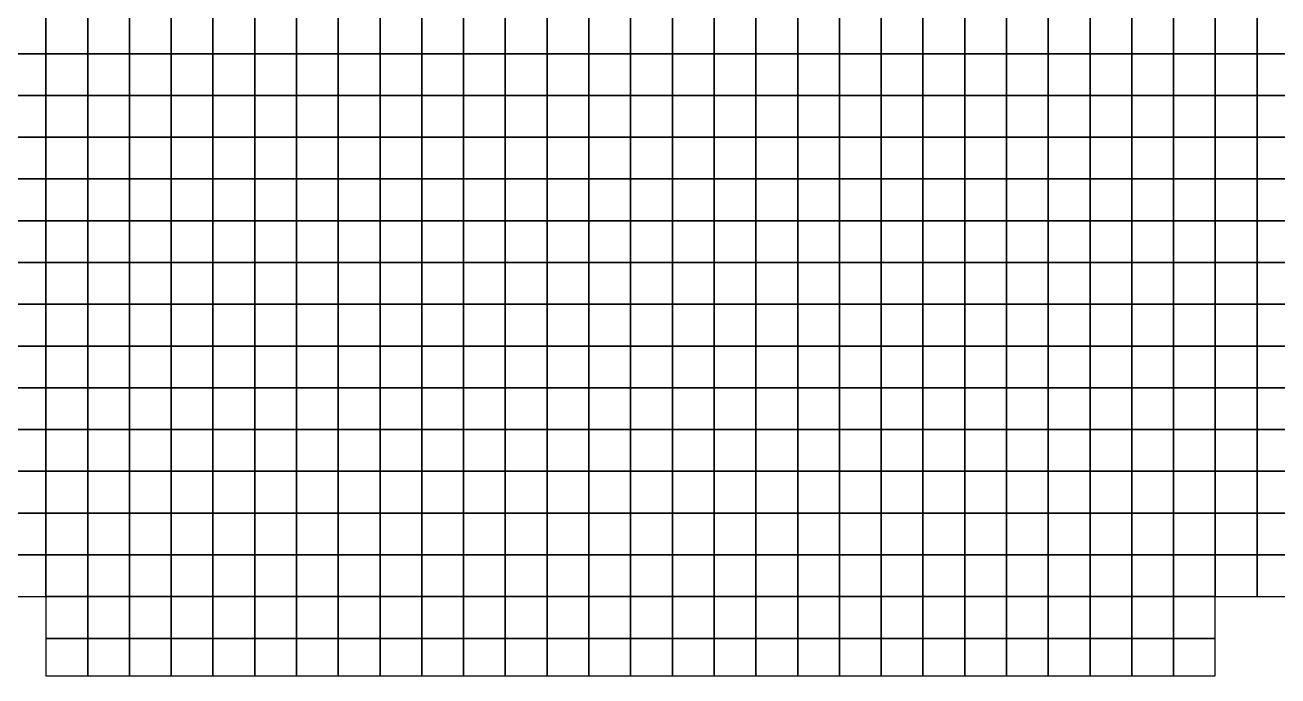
# Model space of a CAD drawing. Extents: x -2.8 to 74.5, y -0.2 to 18.4.
# Drawn here: x 42.57 to 48.57, y -0.18 to 2.94 of the extents above; entities that cross this region are included whole.
import ezdxf

# ---------------------------------------------------------------- set-up
doc = ezdxf.new("R2010")
doc.units = 0
doc.header["$MEASUREMENT"] = 0
doc.layers.add('layer_elements', color=7, linetype='Continuous')

msp = doc.modelspace()

# ---------------------------------------------------------------- linework, layer by layer
at = {"layer": 'layer_elements', "color": 171, "true_color": 0x8080ff}
for points in [[(42.47, 2.8), (42.67, 2.8), (42.67, 3), (42.47, 3)], [(42.67, 2.8), (42.87, 2.8), (42.87, 3), (42.67, 3)], [(42.87, 2.8), (43.07, 2.8), (43.07, 3), (42.87, 3)], [(43.07, 2.8), (43.27, 2.8), (43.27, 3), (43.07, 3)], [(43.27, 2.8), (43.47, 2.8), (43.47, 3), (43.27, 3)], [(43.47, 2.8), (43.67, 2.8), (43.67, 3), (43.47, 3)], [(43.67, 2.8), (43.87, 2.8), (43.87, 3), (43.67, 3)], [(43.87, 2.8), (44.07, 2.8), (44.07, 3), (43.87, 3)], [(44.07, 2.8), (44.27, 2.8), (44.27, 3), (44.07, 3)], [(44.27, 2.8), (44.47, 2.8), (44.47, 3), (44.27, 3)], [(44.47, 2.8), (44.67, 2.8), (44.67, 3), (44.47, 3)], [(44.67, 2.8), (44.87, 2.8), (44.87, 3), (44.67, 3)], [(44.87, 2.8), (45.07, 2.8), (45.07, 3), (44.87, 3)], [(45.07, 2.8), (45.27, 2.8), (45.27, 3), (45.07, 3)], [(45.27, 2.8), (45.47, 2.8), (45.47, 3), (45.27, 3)], [(45.47, 2.8), (45.67, 2.8), (45.67, 3), (45.47, 3)], [(45.67, 2.8), (45.87, 2.8), (45.87, 3), (45.67, 3)], [(45.87, 2.8), (46.07, 2.8), (46.07, 3), (45.87, 3)], [(46.07, 2.8), (46.27, 2.8), (46.27, 3), (46.07, 3)], [(46.27, 2.8), (46.47, 2.8), (46.47, 3), (46.27, 3)], [(46.47, 2.8), (46.67, 2.8), (46.67, 3), (46.47, 3)], [(46.67, 2.8), (46.87, 2.8), (46.87, 3), (46.67, 3)], [(46.87, 2.8), (47.07, 2.8), (47.07, 3), (46.87, 3)], [(47.07, 2.8), (47.27, 2.8), (47.27, 3), (47.07, 3)], [(47.27, 2.8), (47.47, 2.8), (47.47, 3), (47.27, 3)], [(47.47, 2.8), (47.67, 2.8), (47.67, 3), (47.47, 3)], [(47.67, 2.8), (47.87, 2.8), (47.87, 3), (47.67, 3)], [(47.87, 2.8), (48.07, 2.8), (48.07, 3), (47.87, 3)], [(48.07, 2.8), (48.27, 2.8), (48.27, 3), (48.07, 3)], [(48.27, 2.8), (48.47, 2.8), (48.47, 3), (48.27, 3)], [(48.47, 2.8), (48.67, 2.8), (48.67, 3), (48.47, 3)], [(42.47, 2.6), (42.67, 2.6), (42.67, 2.8), (42.47, 2.8)], [(42.67, 2.6), (42.87, 2.6), (42.87, 2.8), (42.67, 2.8)], [(42.87, 2.6), (43.07, 2.6), (43.07, 2.8), (42.87, 2.8)], [(43.07, 2.6), (43.27, 2.6), (43.27, 2.8), (43.07, 2.8)], [(43.27, 2.6), (43.47, 2.6), (43.47, 2.8), (43.27, 2.8)], [(43.47, 2.6), (43.67, 2.6), (43.67, 2.8), (43.47, 2.8)], [(43.67, 2.6), (43.87, 2.6), (43.87, 2.8), (43.67, 2.8)], [(43.87, 2.6), (44.07, 2.6), (44.07, 2.8), (43.87, 2.8)], [(44.07, 2.6), (44.27, 2.6), (44.27, 2.8), (44.07, 2.8)], [(44.27, 2.6), (44.47, 2.6), (44.47, 2.8), (44.27, 2.8)], [(44.47, 2.6), (44.67, 2.6), (44.67, 2.8), (44.47, 2.8)], [(44.67, 2.6), (44.87, 2.6), (44.87, 2.8), (44.67, 2.8)], [(44.87, 2.6), (45.07, 2.6), (45.07, 2.8), (44.87, 2.8)], [(45.07, 2.6), (45.27, 2.6), (45.27, 2.8), (45.07, 2.8)], [(45.27, 2.6), (45.47, 2.6), (45.47, 2.8), (45.27, 2.8)], [(45.47, 2.6), (45.67, 2.6), (45.67, 2.8), (45.47, 2.8)], [(45.67, 2.6), (45.87, 2.6), (45.87, 2.8), (45.67, 2.8)], [(45.87, 2.6), (46.07, 2.6), (46.07, 2.8), (45.87, 2.8)], [(46.07, 2.6), (46.27, 2.6), (46.27, 2.8), (46.07, 2.8)], [(46.27, 2.6), (46.47, 2.6), (46.47, 2.8), (46.27, 2.8)], [(46.47, 2.6), (46.67, 2.6), (46.67, 2.8), (46.47, 2.8)], [(46.67, 2.6), (46.87, 2.6), (46.87, 2.8), (46.67, 2.8)], [(46.87, 2.6), (47.07, 2.6), (47.07, 2.8), (46.87, 2.8)], [(47.07, 2.6), (47.27, 2.6), (47.27, 2.8), (47.07, 2.8)], [(47.27, 2.6), (47.47, 2.6), (47.47, 2.8), (47.27, 2.8)], [(47.47, 2.6), (47.67, 2.6), (47.67, 2.8), (47.47, 2.8)], [(47.67, 2.6), (47.87, 2.6), (47.87, 2.8), (47.67, 2.8)], [(47.87, 2.6), (48.07, 2.6), (48.07, 2.8), (47.87, 2.8)], [(48.07, 2.6), (48.27, 2.6), (48.27, 2.8), (48.07, 2.8)], [(48.27, 2.6), (48.47, 2.6), (48.47, 2.8), (48.27, 2.8)], [(48.47, 2.6), (48.67, 2.6), (48.67, 2.8), (48.47, 2.8)], [(42.47, 2.4), (42.67, 2.4), (42.67, 2.6), (42.47, 2.6)], [(42.67, 2.4), (42.87, 2.4), (42.87, 2.6), (42.67, 2.6)], [(42.87, 2.4), (43.07, 2.4), (43.07, 2.6), (42.87, 2.6)], [(43.07, 2.4), (43.27, 2.4), (43.27, 2.6), (43.07, 2.6)], [(43.27, 2.4), (43.47, 2.4), (43.47, 2.6), (43.27, 2.6)], [(43.47, 2.4), (43.67, 2.4), (43.67, 2.6), (43.47, 2.6)], [(43.67, 2.4), (43.87, 2.4), (43.87, 2.6), (43.67, 2.6)], [(43.87, 2.4), (44.07, 2.4), (44.07, 2.6), (43.87, 2.6)], [(44.07, 2.4), (44.27, 2.4), (44.27, 2.6), (44.07, 2.6)], [(44.27, 2.4), (44.47, 2.4), (44.47, 2.6), (44.27, 2.6)], [(44.47, 2.4), (44.67, 2.4), (44.67, 2.6), (44.47, 2.6)], [(44.67, 2.4), (44.87, 2.4), (44.87, 2.6), (44.67, 2.6)], [(44.87, 2.4), (45.07, 2.4), (45.07, 2.6), (44.87, 2.6)], [(45.07, 2.4), (45.27, 2.4), (45.27, 2.6), (45.07, 2.6)], [(45.27, 2.4), (45.47, 2.4), (45.47, 2.6), (45.27, 2.6)], [(45.47, 2.4), (45.67, 2.4), (45.67, 2.6), (45.47, 2.6)], [(45.67, 2.4), (45.87, 2.4), (45.87, 2.6), (45.67, 2.6)], [(45.87, 2.4), (46.07, 2.4), (46.07, 2.6), (45.87, 2.6)], [(46.07, 2.4), (46.27, 2.4), (46.27, 2.6), (46.07, 2.6)], [(46.27, 2.4), (46.47, 2.4), (46.47, 2.6), (46.27, 2.6)], [(46.47, 2.4), (46.67, 2.4), (46.67, 2.6), (46.47, 2.6)], [(46.67, 2.4), (46.87, 2.4), (46.87, 2.6), (46.67, 2.6)], [(46.87, 2.4), (47.07, 2.4), (47.07, 2.6), (46.87, 2.6)], [(47.07, 2.4), (47.27, 2.4), (47.27, 2.6), (47.07, 2.6)], [(47.27, 2.4), (47.47, 2.4), (47.47, 2.6), (47.27, 2.6)], [(47.47, 2.4), (47.67, 2.4), (47.67, 2.6), (47.47, 2.6)], [(47.67, 2.4), (47.87, 2.4), (47.87, 2.6), (47.67, 2.6)], [(47.87, 2.4), (48.07, 2.4), (48.07, 2.6), (47.87, 2.6)], [(48.07, 2.4), (48.27, 2.4), (48.27, 2.6), (48.07, 2.6)], [(48.27, 2.4), (48.47, 2.4), (48.47, 2.6), (48.27, 2.6)], [(48.47, 2.4), (48.67, 2.4), (48.67, 2.6), (48.47, 2.6)], [(42.47, 2.2), (42.67, 2.2), (42.67, 2.4), (42.47, 2.4)], [(42.67, 2.2), (42.87, 2.2), (42.87, 2.4), (42.67, 2.4)], [(42.87, 2.2), (43.07, 2.2), (43.07, 2.4), (42.87, 2.4)], [(43.07, 2.2), (43.27, 2.2), (43.27, 2.4), (43.07, 2.4)], [(43.27, 2.2), (43.47, 2.2), (43.47, 2.4), (43.27, 2.4)], [(43.47, 2.2), (43.67, 2.2), (43.67, 2.4), (43.47, 2.4)], [(43.67, 2.2), (43.87, 2.2), (43.87, 2.4), (43.67, 2.4)], [(43.87, 2.2), (44.07, 2.2), (44.07, 2.4), (43.87, 2.4)], [(44.07, 2.2), (44.27, 2.2), (44.27, 2.4), (44.07, 2.4)], [(44.27, 2.2), (44.47, 2.2), (44.47, 2.4), (44.27, 2.4)], [(44.47, 2.2), (44.67, 2.2), (44.67, 2.4), (44.47, 2.4)], [(44.67, 2.2), (44.87, 2.2), (44.87, 2.4), (44.67, 2.4)], [(44.87, 2.2), (45.07, 2.2), (45.07, 2.4), (44.87, 2.4)], [(45.07, 2.2), (45.27, 2.2), (45.27, 2.4), (45.07, 2.4)], [(45.27, 2.2), (45.47, 2.2), (45.47, 2.4), (45.27, 2.4)], [(45.47, 2.2), (45.67, 2.2), (45.67, 2.4), (45.47, 2.4)], [(45.67, 2.2), (45.87, 2.2), (45.87, 2.4), (45.67, 2.4)], [(45.87, 2.2), (46.07, 2.2), (46.07, 2.4), (45.87, 2.4)], [(46.07, 2.2), (46.27, 2.2), (46.27, 2.4), (46.07, 2.4)], [(46.27, 2.2), (46.47, 2.2), (46.47, 2.4), (46.27, 2.4)], [(46.47, 2.2), (46.67, 2.2), (46.67, 2.4), (46.47, 2.4)], [(46.67, 2.2), (46.87, 2.2), (46.87, 2.4), (46.67, 2.4)], [(46.87, 2.2), (47.07, 2.2), (47.07, 2.4), (46.87, 2.4)], [(47.07, 2.2), (47.27, 2.2), (47.27, 2.4), (47.07, 2.4)], [(47.27, 2.2), (47.47, 2.2), (47.47, 2.4), (47.27, 2.4)], [(47.47, 2.2), (47.67, 2.2), (47.67, 2.4), (47.47, 2.4)], [(47.67, 2.2), (47.87, 2.2), (47.87, 2.4), (47.67, 2.4)], [(47.87, 2.2), (48.07, 2.2), (48.07, 2.4), (47.87, 2.4)], [(48.07, 2.2), (48.27, 2.2), (48.27, 2.4), (48.07, 2.4)], [(48.27, 2.2), (48.47, 2.2), (48.47, 2.4), (48.27, 2.4)], [(48.47, 2.2), (48.67, 2.2), (48.67, 2.4), (48.47, 2.4)], [(42.47, 2), (42.67, 2), (42.67, 2.2), (42.47, 2.2)], [(42.67, 2), (42.87, 2), (42.87, 2.2), (42.67, 2.2)], [(42.87, 2), (43.07, 2), (43.07, 2.2), (42.87, 2.2)], [(43.07, 2), (43.27, 2), (43.27, 2.2), (43.07, 2.2)], [(43.27, 2), (43.47, 2), (43.47, 2.2), (43.27, 2.2)], [(43.47, 2), (43.67, 2), (43.67, 2.2), (43.47, 2.2)], [(43.67, 2), (43.87, 2), (43.87, 2.2), (43.67, 2.2)], [(43.87, 2), (44.07, 2), (44.07, 2.2), (43.87, 2.2)], [(44.07, 2), (44.27, 2), (44.27, 2.2), (44.07, 2.2)], [(44.27, 2), (44.47, 2), (44.47, 2.2), (44.27, 2.2)], [(44.47, 2), (44.67, 2), (44.67, 2.2), (44.47, 2.2)], [(44.67, 2), (44.87, 2), (44.87, 2.2), (44.67, 2.2)], [(44.87, 2), (45.07, 2), (45.07, 2.2), (44.87, 2.2)], [(45.07, 2), (45.27, 2), (45.27, 2.2), (45.07, 2.2)], [(45.27, 2), (45.47, 2), (45.47, 2.2), (45.27, 2.2)], [(45.47, 2), (45.67, 2), (45.67, 2.2), (45.47, 2.2)], [(45.67, 2), (45.87, 2), (45.87, 2.2), (45.67, 2.2)], [(45.87, 2), (46.07, 2), (46.07, 2.2), (45.87, 2.2)], [(46.07, 2), (46.27, 2), (46.27, 2.2), (46.07, 2.2)], [(46.27, 2), (46.47, 2), (46.47, 2.2), (46.27, 2.2)], [(46.47, 2), (46.67, 2), (46.67, 2.2), (46.47, 2.2)], [(46.67, 2), (46.87, 2), (46.87, 2.2), (46.67, 2.2)], [(46.87, 2), (47.07, 2), (47.07, 2.2), (46.87, 2.2)], [(47.07, 2), (47.27, 2), (47.27, 2.2), (47.07, 2.2)], [(47.27, 2), (47.47, 2), (47.47, 2.2), (47.27, 2.2)], [(47.47, 2), (47.67, 2), (47.67, 2.2), (47.47, 2.2)], [(47.67, 2), (47.87, 2), (47.87, 2.2), (47.67, 2.2)], [(47.87, 2), (48.07, 2), (48.07, 2.2), (47.87, 2.2)], [(48.07, 2), (48.27, 2), (48.27, 2.2), (48.07, 2.2)], [(48.27, 2), (48.47, 2), (48.47, 2.2), (48.27, 2.2)], [(48.47, 2), (48.67, 2), (48.67, 2.2), (48.47, 2.2)], [(42.47, 1.8), (42.67, 1.8), (42.67, 2), (42.47, 2)], [(42.67, 1.8), (42.87, 1.8), (42.87, 2), (42.67, 2)], [(42.87, 1.8), (43.07, 1.8), (43.07, 2), (42.87, 2)], [(43.07, 1.8), (43.27, 1.8), (43.27, 2), (43.07, 2)], [(43.27, 1.8), (43.47, 1.8), (43.47, 2), (43.27, 2)], [(43.47, 1.8), (43.67, 1.8), (43.67, 2), (43.47, 2)], [(43.67, 1.8), (43.87, 1.8), (43.87, 2), (43.67, 2)], [(43.87, 1.8), (44.07, 1.8), (44.07, 2), (43.87, 2)], [(44.07, 1.8), (44.27, 1.8), (44.27, 2), (44.07, 2)], [(44.27, 1.8), (44.47, 1.8), (44.47, 2), (44.27, 2)], [(44.47, 1.8), (44.67, 1.8), (44.67, 2), (44.47, 2)], [(44.67, 1.8), (44.87, 1.8), (44.87, 2), (44.67, 2)], [(44.87, 1.8), (45.07, 1.8), (45.07, 2), (44.87, 2)], [(45.07, 1.8), (45.27, 1.8), (45.27, 2), (45.07, 2)], [(45.27, 1.8), (45.47, 1.8), (45.47, 2), (45.27, 2)], [(45.47, 1.8), (45.67, 1.8), (45.67, 2), (45.47, 2)], [(45.67, 1.8), (45.87, 1.8), (45.87, 2), (45.67, 2)], [(45.87, 1.8), (46.07, 1.8), (46.07, 2), (45.87, 2)], [(46.07, 1.8), (46.27, 1.8), (46.27, 2), (46.07, 2)], [(46.27, 1.8), (46.47, 1.8), (46.47, 2), (46.27, 2)], [(46.47, 1.8), (46.67, 1.8), (46.67, 2), (46.47, 2)], [(46.67, 1.8), (46.87, 1.8), (46.87, 2), (46.67, 2)], [(46.87, 1.8), (47.07, 1.8), (47.07, 2), (46.87, 2)], [(47.07, 1.8), (47.27, 1.8), (47.27, 2), (47.07, 2)], [(47.27, 1.8), (47.47, 1.8), (47.47, 2), (47.27, 2)], [(47.47, 1.8), (47.67, 1.8), (47.67, 2), (47.47, 2)], [(47.67, 1.8), (47.87, 1.8), (47.87, 2), (47.67, 2)], [(47.87, 1.8), (48.07, 1.8), (48.07, 2), (47.87, 2)], [(48.07, 1.8), (48.27, 1.8), (48.27, 2), (48.07, 2)], [(42.47, 1.6), (42.67, 1.6), (42.67, 1.8), (42.47, 1.8)], [(42.67, 1.6), (42.87, 1.6), (42.87, 1.8), (42.67, 1.8)], [(42.87, 1.6), (43.07, 1.6), (43.07, 1.8), (42.87, 1.8)], [(43.07, 1.6), (43.27, 1.6), (43.27, 1.8), (43.07, 1.8)], [(43.27, 1.6), (43.47, 1.6), (43.47, 1.8), (43.27, 1.8)], [(43.47, 1.6), (43.67, 1.6), (43.67, 1.8), (43.47, 1.8)], [(43.67, 1.6), (43.87, 1.6), (43.87, 1.8), (43.67, 1.8)], [(43.87, 1.6), (44.07, 1.6), (44.07, 1.8), (43.87, 1.8)], [(44.07, 1.6), (44.27, 1.6), (44.27, 1.8), (44.07, 1.8)], [(44.27, 1.6), (44.47, 1.6), (44.47, 1.8), (44.27, 1.8)], [(44.47, 1.6), (44.67, 1.6), (44.67, 1.8), (44.47, 1.8)], [(44.67, 1.6), (44.87, 1.6), (44.87, 1.8), (44.67, 1.8)], [(44.87, 1.6), (45.07, 1.6), (45.07, 1.8), (44.87, 1.8)], [(45.07, 1.6), (45.27, 1.6), (45.27, 1.8), (45.07, 1.8)], [(45.27, 1.6), (45.47, 1.6), (45.47, 1.8), (45.27, 1.8)], [(45.47, 1.6), (45.67, 1.6), (45.67, 1.8), (45.47, 1.8)], [(45.67, 1.6), (45.87, 1.6), (45.87, 1.8), (45.67, 1.8)], [(45.87, 1.6), (46.07, 1.6), (46.07, 1.8), (45.87, 1.8)], [(46.07, 1.6), (46.27, 1.6), (46.27, 1.8), (46.07, 1.8)], [(46.27, 1.6), (46.47, 1.6), (46.47, 1.8), (46.27, 1.8)], [(46.47, 1.6), (46.67, 1.6), (46.67, 1.8), (46.47, 1.8)], [(46.67, 1.6), (46.87, 1.6), (46.87, 1.8), (46.67, 1.8)], [(46.87, 1.6), (47.07, 1.6), (47.07, 1.8), (46.87, 1.8)], [(47.07, 1.6), (47.27, 1.6), (47.27, 1.8), (47.07, 1.8)], [(47.27, 1.6), (47.47, 1.6), (47.47, 1.8), (47.27, 1.8)], [(47.47, 1.6), (47.67, 1.6), (47.67, 1.8), (47.47, 1.8)], [(47.67, 1.6), (47.87, 1.6), (47.87, 1.8), (47.67, 1.8)], [(47.87, 1.6), (48.07, 1.6), (48.07, 1.8), (47.87, 1.8)], [(48.07, 1.6), (48.27, 1.6), (48.27, 1.8), (48.07, 1.8)], [(48.27, 1.6), (48.47, 1.6), (48.47, 1.8), (48.27, 1.8)], [(48.47, 1.6), (48.67, 1.6), (48.67, 1.8), (48.47, 1.8)], [(42.87, 1.4), (43.07, 1.4), (43.07, 1.6), (42.87, 1.6)], [(43.07, 1.4), (43.27, 1.4), (43.27, 1.6), (43.07, 1.6)], [(43.27, 1.4), (43.47, 1.4), (43.47, 1.6), (43.27, 1.6)], [(43.47, 1.4), (43.67, 1.4), (43.67, 1.6), (43.47, 1.6)], [(43.67, 1.4), (43.87, 1.4), (43.87, 1.6), (43.67, 1.6)], [(43.87, 1.4), (44.07, 1.4), (44.07, 1.6), (43.87, 1.6)], [(44.07, 1.4), (44.27, 1.4), (44.27, 1.6), (44.07, 1.6)], [(44.27, 1.4), (44.47, 1.4), (44.47, 1.6), (44.27, 1.6)], [(44.47, 1.4), (44.67, 1.4), (44.67, 1.6), (44.47, 1.6)], [(44.67, 1.4), (44.87, 1.4), (44.87, 1.6), (44.67, 1.6)], [(44.87, 1.4), (45.07, 1.4), (45.07, 1.6), (44.87, 1.6)], [(45.07, 1.4), (45.27, 1.4), (45.27, 1.6), (45.07, 1.6)], [(45.27, 1.4), (45.47, 1.4), (45.47, 1.6), (45.27, 1.6)], [(45.47, 1.4), (45.67, 1.4), (45.67, 1.6), (45.47, 1.6)], [(45.67, 1.4), (45.87, 1.4), (45.87, 1.6), (45.67, 1.6)], [(45.87, 1.4), (46.07, 1.4), (46.07, 1.6), (45.87, 1.6)], [(46.07, 1.4), (46.27, 1.4), (46.27, 1.6), (46.07, 1.6)], [(46.27, 1.4), (46.47, 1.4), (46.47, 1.6), (46.27, 1.6)], [(46.47, 1.4), (46.67, 1.4), (46.67, 1.6), (46.47, 1.6)], [(46.67, 1.4), (46.87, 1.4), (46.87, 1.6), (46.67, 1.6)], [(46.87, 1.4), (47.07, 1.4), (47.07, 1.6), (46.87, 1.6)], [(47.07, 1.4), (47.27, 1.4), (47.27, 1.6), (47.07, 1.6)], [(47.27, 1.4), (47.47, 1.4), (47.47, 1.6), (47.27, 1.6)], [(47.47, 1.4), (47.67, 1.4), (47.67, 1.6), (47.47, 1.6)], [(47.67, 1.4), (47.87, 1.4), (47.87, 1.6), (47.67, 1.6)], [(43.07, 1.2), (43.27, 1.2), (43.27, 1.4), (43.07, 1.4)], [(43.27, 1.2), (43.47, 1.2), (43.47, 1.4), (43.27, 1.4)], [(43.47, 1.2), (43.67, 1.2), (43.67, 1.4), (43.47, 1.4)], [(43.67, 1.2), (43.87, 1.2), (43.87, 1.4), (43.67, 1.4)], [(43.87, 1.2), (44.07, 1.2), (44.07, 1.4), (43.87, 1.4)], [(44.07, 1.2), (44.27, 1.2), (44.27, 1.4), (44.07, 1.4)], [(44.27, 1.2), (44.47, 1.2), (44.47, 1.4), (44.27, 1.4)], [(44.47, 1.2), (44.67, 1.2), (44.67, 1.4), (44.47, 1.4)], [(44.67, 1.2), (44.87, 1.2), (44.87, 1.4), (44.67, 1.4)], [(44.87, 1.2), (45.07, 1.2), (45.07, 1.4), (44.87, 1.4)], [(45.07, 1.2), (45.27, 1.2), (45.27, 1.4), (45.07, 1.4)], [(45.27, 1.2), (45.47, 1.2), (45.47, 1.4), (45.27, 1.4)], [(45.47, 1.2), (45.67, 1.2), (45.67, 1.4), (45.47, 1.4)], [(45.67, 1.2), (45.87, 1.2), (45.87, 1.4), (45.67, 1.4)], [(45.87, 1.2), (46.07, 1.2), (46.07, 1.4), (45.87, 1.4)], [(46.07, 1.2), (46.27, 1.2), (46.27, 1.4), (46.07, 1.4)], [(46.27, 1.2), (46.47, 1.2), (46.47, 1.4), (46.27, 1.4)], [(46.47, 1.2), (46.67, 1.2), (46.67, 1.4), (46.47, 1.4)], [(46.67, 1.2), (46.87, 1.2), (46.87, 1.4), (46.67, 1.4)], [(46.87, 1.2), (47.07, 1.2), (47.07, 1.4), (46.87, 1.4)], [(47.07, 1.2), (47.27, 1.2), (47.27, 1.4), (47.07, 1.4)], [(47.27, 1.2), (47.47, 1.2), (47.47, 1.4), (47.27, 1.4)], [(47.47, 1.2), (47.67, 1.2), (47.67, 1.4), (47.47, 1.4)], [(43.27, 1), (43.47, 1), (43.47, 1.2), (43.27, 1.2)], [(43.47, 1), (43.67, 1), (43.67, 1.2), (43.47, 1.2)], [(43.67, 1), (43.87, 1), (43.87, 1.2), (43.67, 1.2)], [(43.87, 1), (44.07, 1), (44.07, 1.2), (43.87, 1.2)], [(44.07, 1), (44.27, 1), (44.27, 1.2), (44.07, 1.2)], [(44.27, 1), (44.47, 1), (44.47, 1.2), (44.27, 1.2)], [(44.47, 1), (44.67, 1), (44.67, 1.2), (44.47, 1.2)], [(44.67, 1), (44.87, 1), (44.87, 1.2), (44.67, 1.2)], [(44.87, 1), (45.07, 1), (45.07, 1.2), (44.87, 1.2)], [(45.07, 1), (45.27, 1), (45.27, 1.2), (45.07, 1.2)], [(45.27, 1), (45.47, 1), (45.47, 1.2), (45.27, 1.2)], [(45.47, 1), (45.67, 1), (45.67, 1.2), (45.47, 1.2)], [(45.67, 1), (45.87, 1), (45.87, 1.2), (45.67, 1.2)], [(45.87, 1), (46.07, 1), (46.07, 1.2), (45.87, 1.2)], [(46.07, 1), (46.27, 1), (46.27, 1.2), (46.07, 1.2)], [(46.27, 1), (46.47, 1), (46.47, 1.2), (46.27, 1.2)], [(46.47, 1), (46.67, 1), (46.67, 1.2), (46.47, 1.2)], [(46.67, 1), (46.87, 1), (46.87, 1.2), (46.67, 1.2)], [(46.87, 1), (47.07, 1), (47.07, 1.2), (46.87, 1.2)], [(47.07, 1), (47.27, 1), (47.27, 1.2), (47.07, 1.2)], [(47.27, 1), (47.47, 1), (47.47, 1.2), (47.27, 1.2)], [(47.47, 1), (47.67, 1), (47.67, 1.2), (47.47, 1.2)], [(43.27, 0.8), (43.47, 0.8), (43.47, 1), (43.27, 1)], [(43.47, 0.8), (43.67, 0.8), (43.67, 1), (43.47, 1)], [(43.67, 0.8), (43.87, 0.8), (43.87, 1), (43.67, 1)], [(43.87, 0.8), (44.07, 0.8), (44.07, 1), (43.87, 1)], [(44.07, 0.8), (44.27, 0.8), (44.27, 1), (44.07, 1)], [(44.27, 0.8), (44.47, 0.8), (44.47, 1), (44.27, 1)], [(44.47, 0.8), (44.67, 0.8), (44.67, 1), (44.47, 1)], [(44.67, 0.8), (44.87, 0.8), (44.87, 1), (44.67, 1)], [(44.87, 0.8), (45.07, 0.8), (45.07, 1), (44.87, 1)], [(45.07, 0.8), (45.27, 0.8), (45.27, 1), (45.07, 1)], [(45.27, 0.8), (45.47, 0.8), (45.47, 1), (45.27, 1)], [(45.47, 0.8), (45.67, 0.8), (45.67, 1), (45.47, 1)], [(45.67, 0.8), (45.87, 0.8), (45.87, 1), (45.67, 1)], [(45.87, 0.8), (46.07, 0.8), (46.07, 1), (45.87, 1)], [(46.07, 0.8), (46.27, 0.8), (46.27, 1), (46.07, 1)], [(46.27, 0.8), (46.47, 0.8), (46.47, 1), (46.27, 1)], [(46.47, 0.8), (46.67, 0.8), (46.67, 1), (46.47, 1)], [(46.67, 0.8), (46.87, 0.8), (46.87, 1), (46.67, 1)], [(46.87, 0.8), (47.07, 0.8), (47.07, 1), (46.87, 1)], [(47.07, 0.8), (47.27, 0.8), (47.27, 1), (47.07, 1)], [(47.27, 0.8), (47.47, 0.8), (47.47, 1), (47.27, 1)], [(47.47, 0.8), (47.67, 0.8), (47.67, 1), (47.47, 1)], [(43.27, 0.6), (43.47, 0.6), (43.47, 0.8), (43.27, 0.8)], [(43.47, 0.6), (43.67, 0.6), (43.67, 0.8), (43.47, 0.8)], [(43.67, 0.6), (43.87, 0.6), (43.87, 0.8), (43.67, 0.8)], [(43.87, 0.6), (44.07, 0.6), (44.07, 0.8), (43.87, 0.8)], [(44.07, 0.6), (44.27, 0.6), (44.27, 0.8), (44.07, 0.8)], [(44.27, 0.6), (44.47, 0.6), (44.47, 0.8), (44.27, 0.8)], [(44.47, 0.6), (44.67, 0.6), (44.67, 0.8), (44.47, 0.8)], [(44.67, 0.6), (44.87, 0.6), (44.87, 0.8), (44.67, 0.8)], [(44.87, 0.6), (45.07, 0.6), (45.07, 0.8), (44.87, 0.8)], [(45.07, 0.6), (45.27, 0.6), (45.27, 0.8), (45.07, 0.8)], [(45.27, 0.6), (45.47, 0.6), (45.47, 0.8), (45.27, 0.8)], [(45.47, 0.6), (45.67, 0.6), (45.67, 0.8), (45.47, 0.8)], [(45.67, 0.6), (45.87, 0.6), (45.87, 0.8), (45.67, 0.8)], [(45.87, 0.6), (46.07, 0.6), (46.07, 0.8), (45.87, 0.8)], [(46.07, 0.6), (46.27, 0.6), (46.27, 0.8), (46.07, 0.8)], [(46.27, 0.6), (46.47, 0.6), (46.47, 0.8), (46.27, 0.8)], [(46.47, 0.6), (46.67, 0.6), (46.67, 0.8), (46.47, 0.8)], [(46.67, 0.6), (46.87, 0.6), (46.87, 0.8), (46.67, 0.8)], [(46.87, 0.6), (47.07, 0.6), (47.07, 0.8), (46.87, 0.8)], [(47.07, 0.6), (47.27, 0.6), (47.27, 0.8), (47.07, 0.8)], [(47.27, 0.6), (47.47, 0.6), (47.47, 0.8), (47.27, 0.8)], [(47.47, 0.6), (47.67, 0.6), (47.67, 0.8), (47.47, 0.8)], [(43.07, 0.4), (43.27, 0.4), (43.27, 0.6), (43.07, 0.6)], [(43.27, 0.4), (43.47, 0.4), (43.47, 0.6), (43.27, 0.6)], [(43.47, 0.4), (43.67, 0.4), (43.67, 0.6), (43.47, 0.6)], [(43.67, 0.4), (43.87, 0.4), (43.87, 0.6), (43.67, 0.6)], [(43.87, 0.4), (44.07, 0.4), (44.07, 0.6), (43.87, 0.6)], [(44.07, 0.4), (44.27, 0.4), (44.27, 0.6), (44.07, 0.6)], [(44.27, 0.4), (44.47, 0.4), (44.47, 0.6), (44.27, 0.6)], [(44.47, 0.4), (44.67, 0.4), (44.67, 0.6), (44.47, 0.6)], [(44.67, 0.4), (44.87, 0.4), (44.87, 0.6), (44.67, 0.6)], [(44.87, 0.4), (45.07, 0.4), (45.07, 0.6), (44.87, 0.6)], [(45.07, 0.4), (45.27, 0.4), (45.27, 0.6), (45.07, 0.6)], [(45.27, 0.4), (45.47, 0.4), (45.47, 0.6), (45.27, 0.6)], [(45.47, 0.4), (45.67, 0.4), (45.67, 0.6), (45.47, 0.6)], [(45.67, 0.4), (45.87, 0.4), (45.87, 0.6), (45.67, 0.6)], [(45.87, 0.4), (46.07, 0.4), (46.07, 0.6), (45.87, 0.6)], [(46.07, 0.4), (46.27, 0.4), (46.27, 0.6), (46.07, 0.6)], [(46.27, 0.4), (46.47, 0.4), (46.47, 0.6), (46.27, 0.6)], [(46.47, 0.4), (46.67, 0.4), (46.67, 0.6), (46.47, 0.6)], [(46.67, 0.4), (46.87, 0.4), (46.87, 0.6), (46.67, 0.6)], [(46.87, 0.4), (47.07, 0.4), (47.07, 0.6), (46.87, 0.6)], [(47.07, 0.4), (47.27, 0.4), (47.27, 0.6), (47.07, 0.6)], [(47.27, 0.4), (47.47, 0.4), (47.47, 0.6), (47.27, 0.6)], [(47.47, 0.4), (47.67, 0.4), (47.67, 0.6), (47.47, 0.6)], [(43.27, 0.2), (43.47, 0.2), (43.47, 0.4), (43.27, 0.4)], [(43.47, 0.2), (43.67, 0.2), (43.67, 0.4), (43.47, 0.4)], [(43.67, 0.2), (43.87, 0.2), (43.87, 0.4), (43.67, 0.4)], [(43.87, 0.2), (44.07, 0.2), (44.07, 0.4), (43.87, 0.4)], [(44.07, 0.2), (44.27, 0.2), (44.27, 0.4), (44.07, 0.4)], [(44.27, 0.2), (44.47, 0.2), (44.47, 0.4), (44.27, 0.4)], [(44.47, 0.2), (44.67, 0.2), (44.67, 0.4), (44.47, 0.4)], [(44.67, 0.2), (44.87, 0.2), (44.87, 0.4), (44.67, 0.4)], [(44.87, 0.2), (45.07, 0.2), (45.07, 0.4), (44.87, 0.4)], [(45.07, 0.2), (45.27, 0.2), (45.27, 0.4), (45.07, 0.4)], [(45.27, 0.2), (45.47, 0.2), (45.47, 0.4), (45.27, 0.4)], [(45.47, 0.2), (45.67, 0.2), (45.67, 0.4), (45.47, 0.4)], [(45.67, 0.2), (45.87, 0.2), (45.87, 0.4), (45.67, 0.4)], [(45.87, 0.2), (46.07, 0.2), (46.07, 0.4), (45.87, 0.4)], [(46.07, 0.2), (46.27, 0.2), (46.27, 0.4), (46.07, 0.4)], [(46.27, 0.2), (46.47, 0.2), (46.47, 0.4), (46.27, 0.4)], [(46.47, 0.2), (46.67, 0.2), (46.67, 0.4), (46.47, 0.4)], [(46.67, 0.2), (46.87, 0.2), (46.87, 0.4), (46.67, 0.4)], [(46.87, 0.2), (47.07, 0.2), (47.07, 0.4), (46.87, 0.4)], [(47.07, 0.2), (47.27, 0.2), (47.27, 0.4), (47.07, 0.4)], [(47.27, 0.2), (47.47, 0.2), (47.47, 0.4), (47.27, 0.4)], [(42.67, 0), (42.87, 0, 0), (42.87, 0.2, 0), (42.67, 0.2)], [(43.47, 0), (43.67, 0), (43.67, 0.2), (43.47, 0.2)], [(43.67, 0), (43.87, 0), (43.87, 0.2), (43.67, 0.2)], [(43.87, 0), (44.07, 0), (44.07, 0.2), (43.87, 0.2)], [(44.07, 0), (44.27, 0), (44.27, 0.2), (44.07, 0.2)], [(44.27, 0), (44.47, 0), (44.47, 0.2), (44.27, 0.2)], [(44.47, 0), (44.67, 0), (44.67, 0.2), (44.47, 0.2)], [(44.67, 0), (44.87, 0), (44.87, 0.2), (44.67, 0.2)], [(44.87, 0), (45.07, 0), (45.07, 0.2), (44.87, 0.2)], [(45.07, 0), (45.27, 0), (45.27, 0.2), (45.07, 0.2)], [(45.27, 0), (45.47, 0), (45.47, 0.2), (45.27, 0.2)], [(45.47, 0), (45.67, 0), (45.67, 0.2), (45.47, 0.2)], [(45.67, 0), (45.87, 0), (45.87, 0.2), (45.67, 0.2)], [(45.87, 0), (46.07, 0), (46.07, 0.2), (45.87, 0.2)], [(46.07, 0), (46.27, 0), (46.27, 0.2), (46.07, 0.2)], [(46.27, 0), (46.47, 0), (46.47, 0.2), (46.27, 0.2)], [(46.47, 0), (46.67, 0), (46.67, 0.2), (46.47, 0.2)], [(46.67, 0), (46.87, 0), (46.87, 0.2), (46.67, 0.2)], [(46.87, 0), (47.07, 0), (47.07, 0.2), (46.87, 0.2)], [(47.07, 0), (47.27, 0), (47.27, 0.2), (47.07, 0.2)], [(47.27, 0), (47.47, 0), (47.47, 0.2), (47.27, 0.2)], [(48.07, 0, 0), (48.27, 0), (48.27, 0.2), (48.07, 0.2, 0)], [(42.67, -0.18), (42.87, -0.18, 0), (42.87, 0, 0), (42.67, 0)], [(42.87, -0.18, 0), (43.07, -0.18), (43.07, 0), (42.87, 0, 0)], [(43.47, -0.18), (43.67, -0.18), (43.67, 0), (43.47, 0)], [(43.67, -0.18), (43.87, -0.18), (43.87, 0), (43.67, 0)], [(43.87, -0.18), (44.07, -0.18), (44.07, 0), (43.87, 0)], [(44.07, -0.18), (44.27, -0.18), (44.27, 0), (44.07, 0)], [(44.27, -0.18), (44.47, -0.18), (44.47, 0), (44.27, 0)], [(44.47, -0.18), (44.67, -0.18), (44.67, 0), (44.47, 0)], [(44.67, -0.18), (44.87, -0.18), (44.87, 0), (44.67, 0)], [(44.87, -0.18), (45.07, -0.18), (45.07, 0), (44.87, 0)], [(45.07, -0.18), (45.27, -0.18), (45.27, 0), (45.07, 0)], [(45.27, -0.18), (45.47, -0.18), (45.47, 0), (45.27, 0)], [(45.47, -0.18), (45.67, -0.18), (45.67, 0), (45.47, 0)], [(45.67, -0.18), (45.87, -0.18), (45.87, 0), (45.67, 0)], [(45.87, -0.18), (46.07, -0.18), (46.07, 0), (45.87, 0)], [(46.07, -0.18), (46.27, -0.18), (46.27, 0), (46.07, 0)], [(46.27, -0.18), (46.47, -0.18), (46.47, 0), (46.27, 0)], [(46.47, -0.18), (46.67, -0.18), (46.67, 0), (46.47, 0)], [(46.67, -0.18), (46.87, -0.18), (46.87, 0), (46.67, 0)], [(46.87, -0.18), (47.07, -0.18), (47.07, 0), (46.87, 0)], [(47.07, -0.18), (47.27, -0.18), (47.27, 0), (47.07, 0)], [(47.27, -0.18), (47.47, -0.18), (47.47, 0), (47.27, 0)], [(47.87, -0.18), (48.07, -0.18, 0), (48.07, 0, 0), (47.87, 0)], [(48.07, -0.18, 0), (48.27, -0.18), (48.27, 0), (48.07, 0, 0)]]:
    msp.add_3dface(points, dxfattribs=at)
at = {"layer": 'layer_elements', "color": 51, "true_color": 0xffff73}
for points in [[(48.27, 1.8), (48.47, 1.8), (48.47, 2), (48.27, 2)], [(48.47, 1.8), (48.67, 1.8), (48.67, 2), (48.47, 2)], [(42.47, 1.4), (42.67, 1.4), (42.67, 1.6), (42.47, 1.6)], [(42.67, 1.4), (42.87, 1.4), (42.87, 1.6), (42.67, 1.6)], [(47.87, 1.4), (48.07, 1.4), (48.07, 1.6), (47.87, 1.6)], [(48.07, 1.4), (48.27, 1.4), (48.27, 1.6), (48.07, 1.6)], [(48.27, 1.4), (48.47, 1.4), (48.47, 1.6), (48.27, 1.6)], [(48.47, 1.4), (48.67, 1.4), (48.67, 1.6), (48.47, 1.6)], [(42.47, 1.2), (42.67, 1.2), (42.67, 1.4), (42.47, 1.4)], [(42.67, 1.2), (42.87, 1.2), (42.87, 1.4), (42.67, 1.4)], [(42.87, 1.2), (43.07, 1.2), (43.07, 1.4), (42.87, 1.4)], [(47.67, 1.2), (47.87, 1.2), (47.87, 1.4), (47.67, 1.4)], [(47.87, 1.2), (48.07, 1.2), (48.07, 1.4), (47.87, 1.4)], [(48.07, 1.2), (48.27, 1.2), (48.27, 1.4), (48.07, 1.4)], [(48.27, 1.2), (48.47, 1.2), (48.47, 1.4), (48.27, 1.4)], [(48.47, 1.2), (48.67, 1.2), (48.67, 1.4), (48.47, 1.4)], [(42.47, 1), (42.67, 1), (42.67, 1.2), (42.47, 1.2)], [(42.67, 1), (42.87, 1), (42.87, 1.2), (42.67, 1.2)], [(42.87, 1), (43.07, 1), (43.07, 1.2), (42.87, 1.2)], [(43.07, 1), (43.27, 1), (43.27, 1.2), (43.07, 1.2)], [(47.67, 1), (47.87, 1), (47.87, 1.2), (47.67, 1.2)], [(47.87, 1), (48.07, 1), (48.07, 1.2), (47.87, 1.2)], [(48.07, 1), (48.27, 1), (48.27, 1.2), (48.07, 1.2)], [(48.27, 1), (48.47, 1), (48.47, 1.2), (48.27, 1.2)], [(48.47, 1), (48.67, 1), (48.67, 1.2), (48.47, 1.2)], [(42.47, 0.8), (42.67, 0.8), (42.67, 1), (42.47, 1)], [(42.67, 0.8), (42.87, 0.8), (42.87, 1), (42.67, 1)], [(42.87, 0.8), (43.07, 0.8), (43.07, 1), (42.87, 1)], [(43.07, 0.8), (43.27, 0.8), (43.27, 1), (43.07, 1)], [(47.67, 0.8), (47.87, 0.8), (47.87, 1), (47.67, 1)], [(47.87, 0.8), (48.07, 0.8), (48.07, 1), (47.87, 1)], [(42.47, 0.6), (42.67, 0.6), (42.67, 0.8), (42.47, 0.8)], [(42.87, 0.6), (43.07, 0.6), (43.07, 0.8), (42.87, 0.8)], [(43.07, 0.6), (43.27, 0.6), (43.27, 0.8), (43.07, 0.8)], [(47.67, 0.6), (47.87, 0.6), (47.87, 0.8), (47.67, 0.8)], [(42.47, 0.4, 0), (42.67, 0.4), (42.67, 0.6), (42.47, 0.6)], [(47.67, 0.4), (47.87, 0.4), (47.87, 0.6), (47.67, 0.6)], [(48.27, 0.4), (48.47, 0.4, 0), (48.47, 0.6), (48.27, 0.6)], [(43.07, 0.2), (43.27, 0.2), (43.27, 0.4), (43.07, 0.4)], [(47.47, 0.2), (47.67, 0.2), (47.67, 0.4), (47.47, 0.4)], [(47.67, 0.2), (47.87, 0.2), (47.87, 0.4), (47.67, 0.4)], [(42.87, 0, 0), (43.07, 0), (43.07, 0.2), (42.87, 0.2, 0)], [(43.07, 0), (43.27, 0), (43.27, 0.2), (43.07, 0.2)], [(43.27, 0), (43.47, 0), (43.47, 0.2), (43.27, 0.2)], [(47.47, 0), (47.67, 0), (47.67, 0.2), (47.47, 0.2)], [(47.67, 0), (47.87, 0), (47.87, 0.2), (47.67, 0.2)], [(47.87, 0), (48.07, 0, 0), (48.07, 0.2, 0), (47.87, 0.2)], [(43.07, -0.18), (43.27, -0.18), (43.27, 0), (43.07, 0)], [(43.27, -0.18), (43.47, -0.18), (43.47, 0), (43.27, 0)], [(47.47, -0.18), (47.67, -0.18), (47.67, 0), (47.47, 0)], [(47.67, -0.18), (47.87, -0.18), (47.87, 0), (47.67, 0)]]:
    msp.add_3dface(points, dxfattribs=at)
at = {"layer": 'layer_elements', "color": 40, "true_color": 0xffdc37}
for points in [[(48.07, 0.8), (48.27, 0.8), (48.27, 1), (48.07, 1)], [(48.27, 0.8), (48.47, 0.8), (48.47, 1), (48.27, 1)], [(48.47, 0.8), (48.67, 0.8), (48.67, 1), (48.47, 1)], [(42.67, 0.6), (42.87, 0.6), (42.87, 0.8), (42.67, 0.8)], [(47.87, 0.6), (48.07, 0.6), (48.07, 0.8), (47.87, 0.8)], [(48.07, 0.6), (48.27, 0.6), (48.27, 0.8), (48.07, 0.8)], [(48.27, 0.6), (48.47, 0.6), (48.47, 0.8), (48.27, 0.8)], [(48.47, 0.6), (48.67, 0.6), (48.67, 0.8), (48.47, 0.8)], [(42.67, 0.4), (42.87, 0.4), (42.87, 0.6), (42.67, 0.6)], [(42.87, 0.4), (43.07, 0.4), (43.07, 0.6), (42.87, 0.6)], [(48.47, 0.4, 0), (48.67, 0.4), (48.67, 0.6), (48.47, 0.6)], [(42.47, 0.2), (42.67, 0.2), (42.67, 0.4), (42.47, 0.4, 0)], [(42.67, 0.2), (42.87, 0.2, 0), (42.87, 0.4), (42.67, 0.4)], [(42.87, 0.2, 0), (43.07, 0.2), (43.07, 0.4), (42.87, 0.4)], [(47.87, 0.2), (48.07, 0.2, 0), (48.07, 0.4), (47.87, 0.4)], [(48.27, 0.2), (48.47, 0.2), (48.47, 0.4, 0), (48.27, 0.4)], [(48.47, 0.2), (48.67, 0.2), (48.67, 0.4), (48.47, 0.4, 0)]]:
    msp.add_3dface(points, dxfattribs=at)
at = {"layer": 'layer_elements', "color": 40, "true_color": 0xffa41c}
for points in [[(47.87, 0.4), (48.07, 0.4), (48.07, 0.6), (47.87, 0.6)], [(48.07, 0.4), (48.27, 0.4), (48.27, 0.6), (48.07, 0.6)], [(48.07, 0.2, 0), (48.27, 0.2), (48.27, 0.4), (48.07, 0.4)]]:
    msp.add_3dface(points, dxfattribs=at)

doc.saveas('drawing.dxf')
